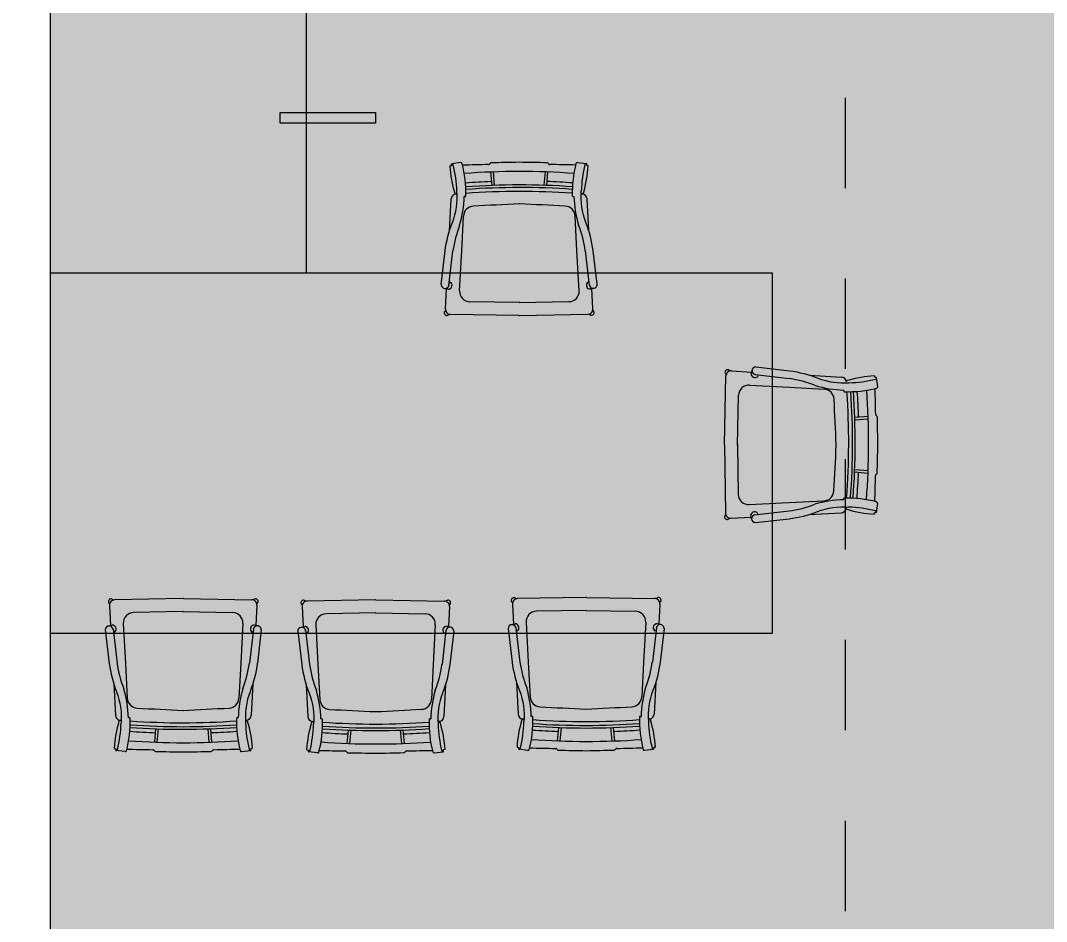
# Model space of a CAD drawing. Header units: millimetres. Extents: x 475206255 to 476720147, y 4620882299 to 4621447368.
# Drawn here: x 475243232 to 475245635, y 4621098949 to 4621101060 of the extents above; entities that cross this region are included whole.
import ezdxf

# ---------------------------------------------------------------- set-up
doc = ezdxf.new("R2010")
doc.units = ezdxf.units.MM
doc.header["$MEASUREMENT"] = 0
doc.linetypes.add('Dashed', pattern=[423.333333, 211.666667, -211.666667])
for name, color, linetype, lineweight in [('G-Anno-Nplt_Pen_No__151', 151, 'Continuous', 0), ('G-Anno-Nplt_Pen_No__4', 7, 'Continuous', 0), ('New_0_Pen_No__7', 7, 'Continuous', 0), ('New_shenobebi_Pen_No__1', 1, 'Continuous', 0), ('zoma_Pen_No__142', 142, 'Continuous', 0)]:
    doc.layers.add(name, color=color, linetype=linetype, lineweight=lineweight)
doc.layers.add('zoma', color=7, linetype='Continuous')
doc.styles.add('GENERATED_STYLE_2', font='arial.ttf')
doc.dimstyles.new('GENERATED_STYLE__3', dxfattribs={"dimtxt": 200, "dimasz": 64.421331, "dimexe": 0.18, "dimexo": 3, "dimgap": 0, "dimtad": 1, "dimtih": 1, "dimtoh": 1, "dimlfac": 0.001, "dimzin": 0, "dimdsep": 46, "dimtxsty": 'GENERATED_STYLE_2', "dimblk": 'ARROWHEAD_2', "dimblk1": 'ARROWHEAD_2', "dimblk2": 'ARROWHEAD_2', "dimcen": 0.09, "dimclrd": 142, "dimclre": 142, "dimclrt": 142, "dimadec": 0, "dimazin": 0, "dimtfac": 1, "dimtdec": 4, "dimtmove": 0, "dimatfit": 3, "dimfxl": 1, "dimtolj": 1, "dimtzin": 0, "dimarcsym": 0})
doc.dimstyles.new('GENERATED_STYLE__9', dxfattribs={"dimtxt": 200, "dimasz": 64.421331, "dimexe": 0.18, "dimexo": 3, "dimgap": 0, "dimtad": 1, "dimlfac": 0.001, "dimzin": 0, "dimdsep": 46, "dimtxsty": 'GENERATED_STYLE_2', "dimblk": 'ARROWHEAD_2', "dimblk1": 'ARROWHEAD_2', "dimblk2": 'ARROWHEAD_2', "dimcen": 0.09, "dimclrd": 142, "dimclre": 142, "dimclrt": 142, "dimadec": 0, "dimazin": 0, "dimtfac": 1, "dimtdec": 4, "dimtmove": 0, "dimatfit": 3, "dimfxl": 1, "dimtolj": 1, "dimtzin": 0, "dimarcsym": 0})

# ---------------------------------------------------------------- blocks, each defined once
blk = doc.blocks.new('*D203', base_point=(475826095.8, 4621095193.2))
at = {"layer": 'zoma_Pen_No__142', "color": 142, "linetype": 'Continuous', "lineweight": 0, "transparency": 16777216}
for p, q in [((475299428.3, 4621110216.4), (475299428.3, 4621110257.9)), ((475299470.7, 4621110192), (475299386, 4621110240.9)), ((475299491.9, 4621110216.4), (475299364.8, 4621110216.4)), ((475299428.3, 4621095016.4), (475299428.3, 4621110216.4)), ((475299386, 4621095040.9), (475299470.7, 4621094992)), ((475299491.9, 4621095016.4), (475299364.8, 4621095016.4)), ((475299428.3, 4621094975), (475299428.3, 4621095016.4))]:
    blk.add_line(p, q, dxfattribs=at)
at = {"layer": 'zoma_Pen_No__142', "color": 142, "lineweight": 0, "transparency": 16777216, "insert": (475299388.3, 4621102273.2), "char_height": 200, "attachment_point": 7, "rotation": 90, "style": 'GENERATED_STYLE_2'}
blk.add_mtext('\\A1;{\\pql;\\fArial|b0|i0|c204|p0;\\W1.000000;15.20}', dxfattribs=at)
blk = doc.blocks.new('ARROWHEAD_2')
at = {"color": 0, "linetype": 'Continuous', "lineweight": 0}
for p, q in [((-0.378, -0.655), (0.378, 0.655)), ((0, 0), (-1, 0))]:
    blk.add_line(p, q, dxfattribs=at)
blk = doc.blocks.new('*D206', base_point=(475826095.8, 4621095193.2))
at = {"layer": 'zoma_Pen_No__142', "color": 142, "linetype": 'Continuous', "lineweight": 0, "transparency": 16777216}
for p, q in [((475298596.8, 4621099840.9), (475298681.6, 4621099792)), ((475298702.8, 4621099816.4), (475298575.6, 4621099816.4)), ((475298639.2, 4621098916.4), (475298639.2, 4621099816.4)), ((475298596.8, 4621098940.9), (475298681.6, 4621098892)), ((475298702.8, 4621098916.4), (475298575.6, 4621098916.4))]:
    blk.add_line(p, q, dxfattribs=at)
at = {"layer": 'zoma_Pen_No__142', "color": 142, "lineweight": 0, "transparency": 16777216, "insert": (475298599.2, 4621099099.5), "char_height": 200, "attachment_point": 7, "rotation": 90, "style": 'GENERATED_STYLE_2'}
blk.add_mtext('\\A1;{\\pql;\\fArial|b0|i0|c204|p0;\\W1.000000;0.90}', dxfattribs=at)
blk = doc.blocks.new('*D207', base_point=(475826095.8, 4621095193.2))
at = {"layer": 'zoma_Pen_No__142', "color": 142, "linetype": 'Continuous', "lineweight": 0, "transparency": 16777216}
for p, q in [((475298596.8, 4621102440.9), (475298681.6, 4621102392)), ((475298702.8, 4621102416.4), (475298575.6, 4621102416.4)), ((475298639.2, 4621099816.4), (475298639.2, 4621102416.4)), ((475298596.8, 4621099840.9), (475298681.6, 4621099792)), ((475298702.8, 4621099816.4), (475298575.6, 4621099816.4))]:
    blk.add_line(p, q, dxfattribs=at)
at = {"layer": 'zoma_Pen_No__142', "color": 142, "lineweight": 0, "transparency": 16777216, "char_height": 200, "attachment_point": 7, "rotation": 90, "style": 'GENERATED_STYLE_2'}
for s, insert in [('\\A1;{\\pql;\\fArial|b0|i0|c204|p0;\\W1.000000;0.40}', (475298599.2, 4621101858.1)), ('\\A1;{\\pql;\\fArial|b0|i0|c204|p0;\\W1.000000;2.60}', (475298599.2, 4621100849.5))]:
    blk.add_mtext(s, dxfattribs=dict(at, insert=insert))
blk = doc.blocks.new('*D1276', base_point=(475826095.8, 4621095193.2))
at = {"layer": 'zoma_Pen_No__142', "color": 142, "linetype": 'Continuous', "lineweight": 0, "transparency": 16777216}
for p, q in [((475240543.8, 4621111275), (475240494.9, 4621111190.3)), ((475240519.4, 4621111169.1), (475240519.4, 4621111296.2)), ((475247043.8, 4621111275), (475246994.9, 4621111190.3)), ((475247019.4, 4621111169.1), (475247019.4, 4621111296.2)), ((475240519.4, 4621111232.6), (475247019.4, 4621111232.6))]:
    blk.add_line(p, q, dxfattribs=at)
at = {"layer": 'zoma_Pen_No__142', "color": 142, "lineweight": 0, "transparency": 16777216, "char_height": 200, "attachment_point": 7, "style": 'GENERATED_STYLE_2'}
for s, insert in [('\\A1;{\\pql;\\fArial|b0|i0|c204|p0;\\W1.000000;6.50}', (475243502.4, 4621111272.6)), ('\\A1;{\\pql;\\fArial|b0|i0|c204|p0;\\W1.000000;0.40}', (475246461, 4621111272.6))]:
    blk.add_mtext(s, dxfattribs=dict(at, insert=insert))
blk = doc.blocks.new('*D1334', base_point=(475826095.8, 4621095193.2))
at = {"layer": 'zoma_Pen_No__142', "color": 142, "linetype": 'Continuous', "lineweight": 0, "transparency": 16777216}
for p, q in [((475240543.8, 4621160464.8), (475240494.9, 4621160380)), ((475240519.4, 4621160358.8), (475240519.4, 4621160486)), ((475247043.8, 4621160464.8), (475246994.9, 4621160380)), ((475247019.4, 4621160358.8), (475247019.4, 4621160486)), ((475240519.4, 4621160422.4), (475247019.4, 4621160422.4))]:
    blk.add_line(p, q, dxfattribs=at)
at = {"layer": 'zoma_Pen_No__142', "color": 142, "lineweight": 0, "transparency": 16777216, "char_height": 200, "attachment_point": 7, "style": 'GENERATED_STYLE_2'}
for s, insert in [('\\A1;{\\pql;\\fArial|b0|i0|c204|p0;\\W1.000000;6.50}', (475243502.4, 4621160462.4)), ('\\A1;{\\pql;\\fArial|b0|i0|c204|p0;\\W1.000000;0.40}', (475246461, 4621160462.4))]:
    blk.add_mtext(s, dxfattribs=dict(at, insert=insert))
blk = doc.blocks.new('*D1358', base_point=(475826095.8, 4621095193.2))
at = {"layer": 'zoma_Pen_No__142', "color": 142, "linetype": 'Continuous', "lineweight": 0, "transparency": 16777216}
for p, q in [((475240519.4, 4621141813.9), (475240519.4, 4621141941)), ((475247019.4, 4621141813.9), (475247019.4, 4621141941)), ((475240543.8, 4621141919.8), (475240494.9, 4621141835.1)), ((475247043.8, 4621141919.8), (475246994.9, 4621141835.1)), ((475240519.4, 4621141877.4), (475247019.4, 4621141877.4))]:
    blk.add_line(p, q, dxfattribs=at)
at = {"layer": 'zoma_Pen_No__142', "color": 142, "lineweight": 0, "transparency": 16777216, "char_height": 200, "attachment_point": 7, "style": 'GENERATED_STYLE_2'}
for s, insert in [('\\A1;{\\pql;\\fArial|b0|i0|c204|p0;\\W1.000000;6.50}', (475243502.4, 4621141917.4)), ('\\A1;{\\pql;\\fArial|b0|i0|c204|p0;\\W1.000000;0.40}', (475246461, 4621141917.4))]:
    blk.add_mtext(s, dxfattribs=dict(at, insert=insert))
blk = doc.blocks.new('*D1393', base_point=(475826095.8, 4621095193.2))
at = {"layer": 'zoma_Pen_No__142', "color": 142, "linetype": 'Continuous', "lineweight": 0, "transparency": 16777216}
for p, q in [((475240519.4, 4621209735.5), (475240519.4, 4621209862.6)), ((475247019.4, 4621209735.5), (475247019.4, 4621209862.6)), ((475240543.8, 4621209841.4), (475240494.9, 4621209756.6)), ((475247043.8, 4621209841.4), (475246994.9, 4621209756.6)), ((475240519.4, 4621209799), (475247019.4, 4621209799))]:
    blk.add_line(p, q, dxfattribs=at)
at = {"layer": 'zoma_Pen_No__142', "color": 142, "lineweight": 0, "transparency": 16777216, "char_height": 200, "attachment_point": 7, "style": 'GENERATED_STYLE_2'}
for s, insert in [('\\A1;{\\pql;\\fArial|b0|i0|c204|p0;\\W1.000000;6.50}', (475243502.4, 4621209839)), ('\\A1;{\\pql;\\fArial|b0|i0|c204|p0;\\W1.000000;0.40}', (475246461, 4621209839))]:
    blk.add_mtext(s, dxfattribs=dict(at, insert=insert))
blk = doc.blocks.new('*D1417', base_point=(475826095.8, 4621095193.2))
at = {"layer": 'zoma_Pen_No__142', "color": 142, "linetype": 'Continuous', "lineweight": 0, "transparency": 16777216}
for p, q in [((475240519.4, 4621191190.5), (475240519.4, 4621191317.7)), ((475247019.4, 4621191190.5), (475247019.4, 4621191317.7)), ((475240543.8, 4621191296.5), (475240494.9, 4621191211.7)), ((475247043.8, 4621191296.5), (475246994.9, 4621191211.7)), ((475240519.4, 4621191254.1), (475247019.4, 4621191254.1))]:
    blk.add_line(p, q, dxfattribs=at)
at = {"layer": 'zoma_Pen_No__142', "color": 142, "lineweight": 0, "transparency": 16777216, "char_height": 200, "attachment_point": 7, "style": 'GENERATED_STYLE_2'}
for s, insert in [('\\A1;{\\pql;\\fArial|b0|i0|c204|p0;\\W1.000000;6.50}', (475243502.4, 4621191294.1)), ('\\A1;{\\pql;\\fArial|b0|i0|c204|p0;\\W1.000000;0.40}', (475246461, 4621191294.1))]:
    blk.add_mtext(s, dxfattribs=dict(at, insert=insert))
blk = doc.blocks.new('*D1451', base_point=(475826095.8, 4621095193.2))
at = {"layer": 'zoma_Pen_No__142', "color": 142, "linetype": 'Continuous', "lineweight": 0, "transparency": 16777216}
for p, q in [((475240543.8, 4621259031.2), (475240494.9, 4621258946.4)), ((475240519.4, 4621258925.2), (475240519.4, 4621259052.4)), ((475247043.8, 4621259031.2), (475246994.9, 4621258946.4)), ((475247019.4, 4621258925.2), (475247019.4, 4621259052.4)), ((475240519.4, 4621258988.8), (475247019.4, 4621258988.8))]:
    blk.add_line(p, q, dxfattribs=at)
at = {"layer": 'zoma_Pen_No__142', "color": 142, "lineweight": 0, "transparency": 16777216, "char_height": 200, "attachment_point": 7, "style": 'GENERATED_STYLE_2'}
for s, insert in [('\\A1;{\\pql;\\fArial|b0|i0|c204|p0;\\W1.000000;6.50}', (475243502.4, 4621259028.8)), ('\\A1;{\\pql;\\fArial|b0|i0|c204|p0;\\W1.000000;0.40}', (475246461, 4621259028.8))]:
    blk.add_mtext(s, dxfattribs=dict(at, insert=insert))
blk = doc.blocks.new('*D1475', base_point=(475826095.8, 4621095193.2))
at = {"layer": 'zoma_Pen_No__142', "color": 142, "linetype": 'Continuous', "lineweight": 0, "transparency": 16777216}
for p, q in [((475240519.4, 4621240380.3), (475240519.4, 4621240507.4)), ((475247019.4, 4621240380.3), (475247019.4, 4621240507.4)), ((475240543.8, 4621240486.2), (475240494.9, 4621240401.5)), ((475247043.8, 4621240486.2), (475246994.9, 4621240401.5)), ((475240519.4, 4621240443.8), (475247019.4, 4621240443.8))]:
    blk.add_line(p, q, dxfattribs=at)
at = {"layer": 'zoma_Pen_No__142', "color": 142, "lineweight": 0, "transparency": 16777216, "char_height": 200, "attachment_point": 7, "style": 'GENERATED_STYLE_2'}
for s, insert in [('\\A1;{\\pql;\\fArial|b0|i0|c204|p0;\\W1.000000;6.50}', (475243502.4, 4621240483.8)), ('\\A1;{\\pql;\\fArial|b0|i0|c204|p0;\\W1.000000;0.40}', (475246461, 4621240483.8))]:
    blk.add_mtext(s, dxfattribs=dict(at, insert=insert))

msp = doc.modelspace()

# ---------------------------------------------------------------- hatches: boundary and pattern name
at = {"layer": 'G-Anno-Nplt_Pen_No__151', "linetype": 'Continuous', "lineweight": 0, "true_color": 0x1f2f3f}
msp.add_hatch(color=169, dxfattribs=at).paths.add_polyline_path([(475243700, 4621102316.168), (475243700, 4621102906.356), (475246961.911, 4621102906.356), (475246961.911, 4621102221.431), (475247882.059, 4621102221.431), (475247882.059, 4621102291.431), (475248941.723, 4621102291.431), (475248941.723, 4621101891.431), (475249531.911, 4621101891.431), (475249531.911, 4621099839.517), (475249461.911, 4621099839.517), (475249461.911, 4621095286.438), (475247501.911, 4621095286.438), (475247501.911, 4621095486.431), (475246961.911, 4621095486.431), (475246961.911, 4621095286.438), (475243301.911, 4621095286.438), (475243301.911, 4621102316.168)])

# ---------------------------------------------------------------- linework, layer by layer
at = {"layer": 'G-Anno-Nplt_Pen_No__4', "color": 7, "linetype": 'Continuous', "lineweight": 0, "flags": 128}
msp.add_lwpolyline([(475243700, 4621102316.168), (475243700, 4621102906.356), (475246961.911, 4621102906.356), (475246961.911, 4621102221.431), (475247882.059, 4621102221.431), (475247882.059, 4621102291.431), (475248941.723, 4621102291.431), (475248941.723, 4621101891.431), (475249531.911, 4621101891.431), (475249531.911, 4621099839.517), (475249461.911, 4621099839.517), (475249461.911, 4621095286.438), (475247501.911, 4621095286.438), (475247501.911, 4621095486.431), (475246961.911, 4621095486.431), (475246961.911, 4621095286.438), (475243301.911, 4621095286.438), (475243301.911, 4621102316.168)], close=True, dxfattribs=at)
at = {"layer": 'New_0_Pen_No__7', "color": 7, "linetype": 'Continuous', "lineweight": 0}
for p, q in [((475244262.936, 4621100726.841), (475244241.779, 4621100724.318)), ((475244536.091, 4621100727.142), (475244557.253, 4621100724.666)), ((475244237.506, 4621100719.137), (475244241.181, 4621100720.075)), ((475244241.107, 4621100720.366), (475244241.181, 4621100720.075)), ((475244331.667, 4621100725.213), (475244330.405, 4621100723.586)), ((475244332.58, 4621100704.68), (475244335.468, 4621100673.395)), ((475244338.664, 4621100704.99), (475244341.561, 4621100673.614)), ((475244460.411, 4621100705.124), (475244457.584, 4621100673.742)), ((475244466.496, 4621100704.827), (475244463.677, 4621100673.536)), ((475244467.363, 4621100725.362), (475244468.63, 4621100723.739)), ((475244557.934, 4621100720.715), (475244557.86, 4621100720.424)), ((475244561.538, 4621100719.495), (475244557.86, 4621100720.424)), ((475244236.676, 4621100567.335), (475244240.517, 4621100641.878)), ((475244273.147, 4621100647.272), (475244271.114, 4621100647.257)), ((475244526.055, 4621100647.551), (475244528.089, 4621100647.54)), ((475244562.703, 4621100567.694), (475244558.698, 4621100642.229)), ((475244265.141, 4621100520.031), (475244269.354, 4621100601.791)), ((475244535.197, 4621100520.329), (475244530.803, 4621100602.079)), ((475244235.357, 4621100439.36), (475244244.627, 4621100520.008)), ((475244260.325, 4621100426.557), (475244265.141, 4621100520.031)), ((475244540.219, 4621100426.866), (475244535.197, 4621100520.329)), ((475244564.304, 4621100439.722), (475244554.856, 4621100520.35)), ((475244240.593, 4621100445.161), (475244239.491, 4621100446.078)), ((475244559.055, 4621100445.512), (475244560.154, 4621100446.432)), ((475244227.231, 4621100384.045), (475244229.685, 4621100431.664)), ((475244572.551, 4621100384.426), (475244569.992, 4621100432.039)), ((475244400.837, 4621100399.04), (475244284.241, 4621100400.959)), ((475244399.768, 4621100399.039), (475244516.36, 4621100401.215)), ((475244399.374, 4621100368.61), (475244239.189, 4621100371.246)), ((475244400.443, 4621100368.611), (475244560.622, 4621100371.6)), ((475244880.758, 4621100066.916), (475244884.044, 4621100227.089)), ((475244896.891, 4621100238.995), (475244944.5, 4621100236.349)), ((475244952.172, 4621100230.646), (475245032.783, 4621100221.049)), ((475244957.953, 4621100225.386), (475244958.874, 4621100226.484)), ((475245080.141, 4621100228.808), (475245154.668, 4621100224.665)), ((475245231.939, 4621100227.363), (475245232.861, 4621100223.684)), ((475245233.153, 4621100223.757), (475245232.861, 4621100223.684)), ((475245239.539, 4621100201.902), (475245237.102, 4621100223.069)), ((475244939.269, 4621100205.73), (475245032.722, 4621100200.535)), ((475245032.722, 4621100200.535), (475245114.465, 4621100195.991)), ((475244911.183, 4621100065.33), (475244913.574, 4621100181.918)), ((475245159.93, 4621100192.013), (475245159.923, 4621100194.047)), ((475245217.096, 4621100132.349), (475245185.8, 4621100129.587)), ((475245217.382, 4621100126.263), (475245185.994, 4621100123.493)), ((475245237.633, 4621100133.178), (475245236.012, 4621100134.447)), ((475244880.755, 4621100065.848), (475244883.096, 4621099905.658)), ((475244911.186, 4621100066.399), (475244912.889, 4621099949.8)), ((475245217.023, 4621100004.516), (475245185.652, 4621100007.471)), ((475245216.701, 4621099998.433), (475245185.422, 4621100001.379)), ((475245237.232, 4621099997.482), (475245235.604, 4621099996.223)), ((475245031.926, 4621099930.48), (475245113.694, 4621099934.542)), ((475245159.184, 4621099939.106), (475245159.165, 4621099937.073)), ((475244938.443, 4621099925.837), (475245031.926, 4621099930.48)), ((475244951.202, 4621099901.7), (475245031.868, 4621099910.821)), ((475245238.734, 4621099928.748), (475245236.172, 4621099907.596)), ((475244895.872, 4621099893.677), (475244943.496, 4621099896.043)), ((475244957.013, 4621099906.926), (475244957.928, 4621099905.822)), ((475245079.179, 4621099902.782), (475245153.73, 4621099906.486)), ((475245230.983, 4621099903.332), (475245231.927, 4621099907.006)), ((475245232.218, 4621099906.931), (475245231.927, 4621099907.006)), ((475243612.49, 4621099705.463), (475243452.31, 4621099702.561)), ((475243613.559, 4621099705.464), (475243773.742, 4621099702.741)), ((475244063.368, 4621099702.479), (475243903.187, 4621099699.577)), ((475244064.436, 4621099702.48), (475244224.62, 4621099699.757)), ((475244556.048, 4621099708.448), (475244395.868, 4621099705.545)), ((475244557.117, 4621099708.448), (475244717.3, 4621099705.725)), ((475244729.251, 4621099692.92), (475244726.771, 4621099645.302)), ((475243440.373, 4621099689.742), (475243442.906, 4621099642.127)), ((475243613.148, 4621099675.035), (475243496.556, 4621099672.922)), ((475243612.08, 4621099675.034), (475243728.675, 4621099673.052)), ((475243785.693, 4621099689.935), (475243783.214, 4621099642.318)), ((475243891.251, 4621099686.758), (475243893.784, 4621099639.143)), ((475244064.026, 4621099672.05), (475243947.433, 4621099669.938)), ((475244062.957, 4621099672.05), (475244179.552, 4621099670.068)), ((475244236.571, 4621099686.951), (475244234.091, 4621099639.334)), ((475244383.931, 4621099692.726), (475244386.464, 4621099645.112)), ((475244556.706, 4621099678.019), (475244440.113, 4621099675.906)), ((475244555.637, 4621099678.018), (475244672.233, 4621099676.036)), ((475243472.683, 4621099647.284), (475243477.654, 4621099553.819)), ((475243752.577, 4621099647.441), (475243747.71, 4621099553.97)), ((475244416.24, 4621099650.269), (475244421.212, 4621099556.803)), ((475244696.134, 4621099650.425), (475244691.267, 4621099556.954)), ((475243448.59, 4621099634.441), (475243457.995, 4621099553.808)), ((475243453.837, 4621099628.648), (475243452.736, 4621099627.729)), ((475243777.538, 4621099634.625), (475243768.224, 4621099553.981)), ((475243772.298, 4621099628.826), (475243773.4, 4621099627.909)), ((475243899.468, 4621099631.457), (475243908.872, 4621099550.823)), ((475243904.714, 4621099625.664), (475243903.614, 4621099624.745)), ((475243923.56, 4621099644.3), (475243928.532, 4621099550.834)), ((475244203.454, 4621099644.457), (475244198.587, 4621099550.986)), ((475244228.415, 4621099631.641), (475244219.101, 4621099550.997)), ((475244223.176, 4621099625.842), (475244224.277, 4621099624.925)), ((475244392.148, 4621099637.425), (475244401.553, 4621099556.792)), ((475244397.395, 4621099631.632), (475244396.294, 4621099630.714)), ((475244721.096, 4621099637.61), (475244711.781, 4621099556.966)), ((475244715.856, 4621099631.811), (475244716.957, 4621099630.893)), ((475243477.654, 4621099553.819), (475243482.003, 4621099472.066)), ((475243747.71, 4621099553.97), (475243743.452, 4621099472.212)), ((475243928.532, 4621099550.834), (475243932.88, 4621099469.081)), ((475244198.587, 4621099550.986), (475244194.33, 4621099469.228)), ((475244421.212, 4621099556.803), (475244425.561, 4621099475.05)), ((475244691.267, 4621099556.954), (475244687.01, 4621099475.196)), ((475243450.122, 4621099506.468), (475243454.087, 4621099431.931)), ((475243776.15, 4621099506.651), (475243772.268, 4621099432.11)), ((475243901, 4621099503.484), (475243904.965, 4621099428.947)), ((475244227.027, 4621099503.666), (475244223.146, 4621099429.125)), ((475244393.68, 4621099509.452), (475244397.645, 4621099434.916)), ((475244719.707, 4621099509.635), (475244715.826, 4621099435.094)), ((475244430.284, 4621099429.576), (475244428.251, 4621099429.588)), ((475244683.193, 4621099429.718), (475244685.226, 4621099429.732)), ((475243486.727, 4621099426.592), (475243484.693, 4621099426.604)), ((475243739.635, 4621099426.733), (475243741.668, 4621099426.748)), ((475243937.604, 4621099423.607), (475243935.571, 4621099423.619)), ((475244190.512, 4621099423.749), (475244192.546, 4621099423.763)), ((475243546.255, 4621099369.283), (475243549.091, 4621099400.572)), ((475243552.339, 4621099368.982), (475243555.184, 4621099400.364)), ((475243674.087, 4621099369.051), (475243671.207, 4621099400.429)), ((475243680.171, 4621099369.358), (475243677.3, 4621099400.644)), ((475243997.132, 4621099366.299), (475243999.968, 4621099397.588)), ((475244003.217, 4621099365.998), (475244006.061, 4621099397.379)), ((475244124.964, 4621099366.066), (475244122.084, 4621099397.444)), ((475244131.048, 4621099366.374), (475244128.177, 4621099397.66)), ((475244489.812, 4621099372.267), (475244492.648, 4621099403.557)), ((475244495.897, 4621099371.967), (475244498.742, 4621099403.348)), ((475244617.644, 4621099372.035), (475244614.765, 4621099403.413)), ((475244623.729, 4621099372.342), (475244620.857, 4621099403.628)), ((475244394.762, 4621099357.651), (475244398.44, 4621099356.72)), ((475244398.366, 4621099356.429), (475244398.44, 4621099356.72)), ((475244718.795, 4621099357.833), (475244715.119, 4621099356.898)), ((475244715.193, 4621099356.607), (475244715.119, 4621099356.898)), ((475243451.204, 4621099354.667), (475243454.882, 4621099353.736)), ((475243454.808, 4621099353.445), (475243454.882, 4621099353.736)), ((475243476.647, 4621099347.006), (475243455.487, 4621099349.494)), ((475243545.376, 4621099348.748), (475243544.111, 4621099350.372)), ((475243681.072, 4621099348.824), (475243682.336, 4621099350.45)), ((475243749.803, 4621099347.159), (475243770.961, 4621099349.67)), ((475243775.238, 4621099354.849), (475243771.561, 4621099353.913)), ((475243771.635, 4621099353.622), (475243771.561, 4621099353.913)), ((475243902.082, 4621099351.683), (475243905.759, 4621099350.752)), ((475243905.686, 4621099350.461), (475243905.759, 4621099350.752)), ((475243927.525, 4621099344.022), (475243906.364, 4621099346.509)), ((475243996.254, 4621099345.764), (475243994.988, 4621099347.388)), ((475244131.95, 4621099345.84), (475244133.213, 4621099347.466)), ((475244200.68, 4621099344.175), (475244221.839, 4621099346.686)), ((475244226.115, 4621099351.864), (475244222.438, 4621099350.929)), ((475244222.513, 4621099350.638), (475244222.438, 4621099350.929)), ((475244420.205, 4621099349.99), (475244399.044, 4621099352.478)), ((475244488.934, 4621099351.733), (475244487.669, 4621099353.357)), ((475244624.63, 4621099351.809), (475244625.894, 4621099353.434)), ((475244693.361, 4621099350.143), (475244714.519, 4621099352.655))]:
    msp.add_line(p, q, dxfattribs=at)
for points in [[(475243901.911, 4621100468.983), (475243901.911, 4621101106.356), (475243237.744, 4621101106.356)], [(475244217.215, 4621100441.445), (475244226.243, 4621100519.988)], [(475244582.441, 4621100441.847), (475244573.24, 4621100520.371)], [(475244954.331, 4621100248.779), (475245032.837, 4621100239.433)], [(475244953.254, 4621099883.554), (475245031.814, 4621099892.437)], [(475243430.452, 4621099632.325), (475243439.611, 4621099553.797)], [(475243795.679, 4621099632.53), (475243786.608, 4621099553.992)], [(475243881.329, 4621099629.341), (475243890.489, 4621099550.813)], [(475244246.556, 4621099629.546), (475244237.485, 4621099551.007)], [(475244374.01, 4621099635.31), (475244383.169, 4621099556.782)], [(475244739.237, 4621099635.514), (475244730.165, 4621099556.976)]]:
    msp.add_lwpolyline(points, dxfattribs=at)
for points in [[(475243839.898, 4621100844.482), (475244063.394, 4621100844.482), (475244063.394, 4621100819.666), (475243839.898, 4621100819.666)], [(475243301.911, 4621100468.983), (475244992.149, 4621100468.983), (475244992.149, 4621099623.523), (475243301.911, 4621099623.523)]]:
    msp.add_lwpolyline(points, close=True, dxfattribs=at)
for points in [[(475244226.299, 4621100519.988, -0.05838097), (475244243.359, 4621100586.697, 0.11288216), (475244253.783, 4621100659.504)], [(475244573.184, 4621100520.37, 0.05838097), (475244555.976, 4621100587.041, -0.11288216), (475244545.393, 4621100659.825)], [(475244225.832, 4621100432.281), (475244228.154, 4621100431.952, -0.08130171), (475244233.499, 4621100430.28)], [(475244573.844, 4621100432.665), (475244571.523, 4621100432.33, 0.08130171), (475244566.182, 4621100430.647)], [(475244945.132, 4621100240.199), (475244944.794, 4621100237.878, -0.08130171), (475244943.1, 4621100232.541)], [(475245032.837, 4621100239.377, -0.05838097), (475245099.476, 4621100222.046, 0.11288216), (475245172.24, 4621100211.328)], [(475245031.814, 4621099892.493, 0.05838097), (475245098.554, 4621099909.43, -0.11288216), (475245171.38, 4621099919.719)], [(475244944.106, 4621099892.188), (475244943.781, 4621099894.511, 0.08130171), (475244942.119, 4621099899.859)], [(475244382.612, 4621099644.488), (475244384.933, 4621099644.821, 0.08130171), (475244390.275, 4621099646.502)], [(475244730.624, 4621099644.683), (475244728.302, 4621099645.013, -0.08130171), (475244722.959, 4621099646.688)], [(475243439.054, 4621099641.504), (475243441.376, 4621099641.837, 0.08130171), (475243446.717, 4621099643.517)], [(475243787.067, 4621099641.699), (475243784.745, 4621099642.029, -0.08130171), (475243779.401, 4621099643.704)], [(475243889.931, 4621099638.519), (475243892.253, 4621099638.853, 0.08130171), (475243897.595, 4621099640.533)], [(475244237.944, 4621099638.714), (475244235.622, 4621099639.045, -0.08130171), (475244230.278, 4621099640.719)], [(475243439.667, 4621099553.797, 0.05838097), (475243456.838, 4621099487.117, -0.11288216), (475243467.383, 4621099414.328)], [(475243786.552, 4621099553.992, -0.05838097), (475243769.455, 4621099487.292, 0.11288216), (475243758.992, 4621099414.491)], [(475243890.544, 4621099550.813, 0.05838097), (475243907.716, 4621099484.133, -0.11288216), (475243918.26, 4621099411.344)], [(475244237.43, 4621099551.007, -0.05838097), (475244220.333, 4621099484.308, 0.11288216), (475244209.87, 4621099411.507)], [(475244383.224, 4621099556.782, 0.05838097), (475244400.396, 4621099490.102, -0.11288216), (475244410.94, 4621099417.312)], [(475244730.11, 4621099556.976, -0.05838097), (475244713.013, 4621099490.277, 0.11288216), (475244702.55, 4621099417.476)]]:
    msp.add_lwpolyline(points, format="xyb", dxfattribs=at)
for centre, radius, start, end in [((475244263.296, 4621100723.819), 3.044, 14.411451, 96.800225), ((475244334.071, 4621100723.346), 3.044, 91.2629, 142.168644), ((475244845.786, 4621077511.514), 23220.515, 91.101231, 91.2629052), ((475244004.413, 4621077510.587), 23220.515, 88.8633845, 89.0250587), ((475244464.964, 4621100723.49), 3.044, 37.957628, 88.863387), ((475244535.738, 4621100724.119), 3.044, 83.326049, 165.714842), ((475244514.845, 4621100735.851), 277.843, 183.448597, 196.847169), ((475244243.701, 4621100721.958), 3.044, 129.159043, 211.547831), ((475244242.139, 4621100721.296), 3.044, 14.411447, 96.800229), ((475243974.808, 4621100652.6), 279.06, 1.41759, 14.411445), ((475243995.965, 4621100655.123), 279.06, 358.754779, 14.411445), ((475244851.671, 4621077507.799), 23220.515, 91.292078, 91.4424412), ((475244399.812, 4621098951.091), 1755.051, 85.815151, 94.203832), ((475244328.001, 4621100725.453), 3.044, 271.292069, 322.168652), ((475244471.029, 4621100725.611), 3.044, 217.957615, 268.834211), ((475243998.536, 4621077506.859), 23220.515, 88.6838475, 88.8342108), ((475244803.22, 4621100656.012), 279.06, 165.714845, 181.371511), ((475244824.382, 4621100653.536), 279.06, 165.714845, 178.7087), ((475244284.163, 4621100735.596), 277.843, 343.279121, 356.677692), ((475244556.9, 4621100721.643), 3.044, 83.326055, 165.714857), ((475244555.337, 4621100722.301), 3.044, 328.578458, 50.967248), ((475244401.505, 4621098919.587), 1764.182, 92.172535, 94.145759), ((475244401.505, 4621098919.587), 1764.182, 85.980531, 87.953755), ((475244251.84, 4621100656.208), 3.044, 196.847175, 273.135668), ((475244401.505, 4621098919.587), 1755.051, 85.980531, 94.145759), ((475244401.505, 4621098919.587), 1748.964, 85.974593, 94.151696), ((475244401.505, 4621098919.587), 1739.833, 85.957384, 94.168906), ((475244547.343, 4621100656.534), 3.044, 266.990623, 343.279126), ((475244252.675, 4621100641.252), 12.174, 98.199917, 177.050359), ((475245519.594, 4621077514.524), 23173.34, 93.1302774, 93.1356583), ((475244007.202, 4621100654.959), 264.024, 343.539, 358.328347), ((475244273.133, 4621100649.098), 1.826, 270.430594, 358.754778), ((475245520.026, 4621077514.532), 23142.905, 92.7745716, 93.0407614), ((475243331.023, 4621077512.12), 23142.905, 87.0855282, 87.3517179), ((475244526.065, 4621100649.377), 1.826, 181.371515, 269.695689), ((475244791.983, 4621100655.824), 264.024, 181.797943, 196.58729), ((475243330.596, 4621077512.112), 23173.34, 86.9906224, 86.9960034), ((475244546.541, 4621100641.575), 12.174, 3.075932, 81.926371), ((475244293.67, 4621100600.538), 24.348, 93.040761, 177.050359), ((475244506.49, 4621100600.773), 24.348, 3.075932, 87.085528), ((475244519.516, 4621100480.534), 277.599, 158.971742, 171.824801), ((475244280.054, 4621100480.27), 277.599, 8.301488, 21.154548), ((475244226.407, 4621100441.455), 9.192, 180.063148, 0.063143), ((475244233.374, 4621100439.471), 9.192, 270.774773, 38.246102), ((475244237.278, 4621100447.57), 1.085, 199.923352, 284.262495), ((475244238.087, 4621100444.39), 2.196, 50.238305, 104.262529), ((475244566.286, 4621100439.838), 9.192, 141.880188, 269.351518), ((475244561.563, 4621100444.746), 2.196, 75.863781, 129.887992), ((475244562.364, 4621100447.928), 1.085, 255.863755, 340.202947), ((475244573.249, 4621100441.837), 9.192, 180.063143, 0.063148), ((475244284.641, 4621100425.304), 24.348, 177.050357, 269.05713), ((475244515.906, 4621100425.559), 24.348, 271.069159, 3.075932), ((475244230.494, 4621100375.107), 6.087, 118.576228, 327.531254), ((475244239.39, 4621100383.419), 12.174, 177.050357, 269.05713), ((475244399.875, 4621100399.041), 30.436, 269.057145, 271.069175), ((475244399.902, 4621100374.689), 6.087, 269.057145, 271.069175), ((475244560.394, 4621100383.772), 12.174, 271.069162, 3.075933), ((475244569.309, 4621100375.481), 6.087, 212.595042, 61.550055), ((475244954.304, 4621100239.587), 9.192, 89.830995, 269.830995), ((475244887.94, 4621100235.769), 6.087, 28.344082, 237.299104), ((475244896.215, 4621100226.84), 12.174, 86.818205, 178.824986), ((475244952.292, 4621100232.628), 9.192, 180.542617, 308.013956), ((475244957.191, 4621100227.896), 2.196, 320.006141, 14.030363), ((475244960.375, 4621100228.691), 1.085, 109.691201, 194.030386), ((475245153.992, 4621100212.51), 12.174, 7.967771, 86.818207), ((475245247.528, 4621099949.958), 277.843, 93.216448, 106.615019), ((475245234.735, 4621100221.157), 3.044, 38.926905, 121.315687), ((475245234.079, 4621100222.721), 3.044, 284.179293, 6.568084), ((475244937.917, 4621100181.419), 24.348, 86.818207, 178.82498), ((475244992.195, 4621099946.322), 277.599, 68.739592, 81.592652), ((475245168.694, 4621100457.925), 264.024, 253.30685, 268.096197), ((475245168.904, 4621100469.162), 279.06, 268.522629, 284.179295), ((475245168.952, 4621100213.284), 3.044, 106.615018, 182.90352), ((475222022.322, 4621099039.3), 23173.34, 2.8981409, 2.9035219), ((475245166.466, 4621100490.328), 279.06, 271.18544, 284.179295), ((475222018.303, 4621099707.25), 23220.515, 1.0599285, 1.2102918), ((475245236.516, 4621100201.554), 3.044, 284.17929, 6.568087), ((475245113.113, 4621100171.68), 24.348, 2.808609, 86.818207), ((475245161.756, 4621100192.02), 1.826, 180.198467, 268.522627), ((475243431.739, 4621100070.656), 1739.833, 355.725234, 3.936756), ((475243431.739, 4621100070.656), 1748.964, 355.742443, 3.919546), ((475243431.739, 4621100070.656), 1755.051, 355.748381, 3.913608), ((475243431.739, 4621100070.656), 1764.182, 1.940385, 3.913608), ((475243463.249, 4621100072.222), 1755.051, 355.583001, 3.971682), ((475222022.328, 4621099038.873), 23142.905, 2.5424216, 2.8086114), ((475245237.888, 4621100136.843), 3.044, 181.059936, 231.936511), ((475245235.756, 4621100130.781), 3.044, 1.030746, 51.936503), ((475222022.042, 4621099713.12), 23220.515, 0.8690812, 1.0307554), ((475244886.835, 4621100066.364), 6.087, 178.824978, 180.837003), ((475244911.188, 4621100066.292), 30.436, 178.824982, 180.837012), ((475222028.785, 4621101227.869), 23142.905, 356.8533781, 357.1195678), ((475222024.523, 4621100554.49), 23220.515, 358.6312341, 358.7929083), ((475243431.739, 4621100070.656), 1764.182, 355.748381, 357.721605), ((475222020.82, 4621100560.382), 23220.515, 358.4516977, 358.602061), ((475245237.466, 4621099993.815), 3.044, 127.725483, 178.602055), ((475245235.37, 4621099999.89), 3.044, 307.725483, 358.631237), ((475245112.486, 4621099958.861), 24.348, 272.843782, 356.853378), ((475244937.235, 4621099950.155), 24.348, 180.837009, 272.843783), ((475245166.379, 4621099673.147), 264.024, 91.565793, 106.355139), ((475245161.01, 4621099939.089), 1.826, 91.139361, 179.46353), ((475245166.522, 4621099661.91), 279.06, 75.482695, 91.139361), ((475244992.901, 4621100185.783), 277.599, 278.069338, 290.922398), ((475245153.126, 4621099918.645), 12.174, 272.843784, 351.694222), ((475245168.081, 4621099917.783), 3.044, 176.758476, 253.04697), ((475222028.778, 4621101228.296), 23173.34, 356.7584684, 356.7638493), ((475245248.209, 4621100180.64), 277.843, 253.04697, 266.445542), ((475245163.96, 4621099640.758), 279.06, 75.482695, 88.47655), ((475245233.15, 4621099907.962), 3.044, 353.093898, 75.482695), ((475245235.712, 4621099929.114), 3.044, 353.093898, 75.482695), ((475244886.941, 4621099896.956), 6.087, 122.362886, 331.317906), ((475244895.268, 4621099905.836), 12.174, 180.837009, 272.843783), ((475244951.31, 4621099899.717), 9.192, 51.648032, 179.119374), ((475244953.281, 4621099892.746), 9.192, 89.830995, 269.830994), ((475244956.237, 4621099904.42), 2.196, 345.631618, 39.655851), ((475244959.416, 4621099903.606), 1.085, 165.631623, 249.970791), ((475245233.815, 4621099909.522), 3.044, 238.346305, 320.735092), ((475243443.621, 4621099698.685), 6.087, 32.563994, 241.519007), ((475243452.53, 4621099690.389), 12.174, 91.038113, 183.04489), ((475243613.042, 4621099675.033), 30.436, 89.02609, 91.038119), ((475243613.028, 4621099699.385), 6.087, 89.02594, 91.037969), ((475243773.535, 4621099690.568), 12.174, 357.019314, 89.026083), ((475243782.436, 4621099698.875), 6.087, 298.545192, 147.500203), ((475243894.498, 4621099695.701), 6.087, 32.563985, 241.519016), ((475243903.408, 4621099687.404), 12.174, 91.038116, 183.044887), ((475244063.919, 4621099672.049), 30.436, 89.02609, 91.038119), ((475244063.905, 4621099696.401), 6.087, 89.02594, 91.037969), ((475244224.413, 4621099687.584), 12.174, 357.019307, 89.026086), ((475244233.313, 4621099695.89), 6.087, 298.545183, 147.500212), ((475244387.178, 4621099701.669), 6.087, 32.563993, 241.519008), ((475244396.088, 4621099693.373), 12.174, 91.038115, 183.044884), ((475244556.599, 4621099678.017), 30.436, 89.02609, 91.038119), ((475244556.586, 4621099702.369), 6.087, 89.026189, 91.038219), ((475244717.093, 4621099693.553), 12.174, 357.019314, 89.026083), ((475244725.993, 4621099701.859), 6.087, 298.545183, 147.500212), ((475243496.997, 4621099648.578), 24.348, 91.038114, 183.044889), ((475243728.261, 4621099648.707), 24.348, 357.019312, 89.026085), ((475243947.874, 4621099645.593), 24.348, 91.038114, 183.044886), ((475244179.138, 4621099645.723), 24.348, 357.019311, 89.026083), ((475244440.554, 4621099651.562), 24.348, 91.038113, 183.044887), ((475244671.819, 4621099651.691), 24.348, 357.019312, 89.026085), ((475244390.166, 4621099637.31), 9.192, 321.849142, 89.320471), ((475244723.078, 4621099637.497), 9.192, 90.743727, 218.215056), ((475243439.644, 4621099632.331), 9.192, 0.032097, 180.032096), ((475243446.608, 4621099634.326), 9.192, 321.84914, 89.320473), ((475243450.526, 4621099626.234), 1.085, 75.83273, 160.1719), ((475243451.329, 4621099629.415), 2.196, 255.832722, 309.856944), ((475243779.52, 4621099634.513), 9.192, 90.743726, 218.21506), ((475243774.805, 4621099629.597), 2.196, 230.207237, 284.23146), ((475243775.612, 4621099626.416), 1.085, 19.892345, 104.231476), ((475243786.487, 4621099632.525), 9.192, 0.032097, 180.032103), ((475243890.521, 4621099629.346), 9.192, 0.032097, 180.032103), ((475243897.486, 4621099631.342), 9.192, 321.849144, 89.320472), ((475243901.403, 4621099623.249), 1.085, 75.832726, 160.171907), ((475243902.206, 4621099626.431), 2.196, 255.832743, 309.856975), ((475244230.398, 4621099631.528), 9.192, 90.743726, 218.215058), ((475244225.683, 4621099626.612), 2.196, 230.207226, 284.231472), ((475244226.49, 4621099623.431), 1.085, 19.892292, 104.231463), ((475244237.364, 4621099629.541), 9.192, 0.032103, 180.032097), ((475244383.202, 4621099635.315), 9.192, 0.032103, 180.032097), ((475244394.083, 4621099629.218), 1.085, 75.832754, 160.171877), ((475244394.886, 4621099632.4), 2.196, 255.832723, 309.856943), ((475244718.363, 4621099632.581), 2.196, 230.207258, 284.231491), ((475244719.17, 4621099629.4), 1.085, 19.892263, 104.231493), ((475244730.045, 4621099635.509), 9.192, 0.032103, 180.032097), ((475243732.818, 4621099593.739), 277.599, 188.270443, 201.123502), ((475243493.356, 4621099593.605), 277.599, 338.940697, 351.793756), ((475244183.696, 4621099590.755), 277.599, 188.270443, 201.123502), ((475243944.233, 4621099590.621), 277.599, 338.940697, 351.793756), ((475244676.376, 4621099596.723), 277.599, 188.270443, 201.123502), ((475244436.914, 4621099596.589), 277.599, 338.940697, 351.793756), ((475243220.795, 4621099418.463), 264.024, 1.766898, 16.556244), ((475244005.576, 4621099418.903), 264.024, 163.507955, 178.297301), ((475243671.672, 4621099415.479), 264.024, 1.766897, 16.556244), ((475244456.453, 4621099415.918), 264.024, 163.507955, 178.297301), ((475244164.352, 4621099421.447), 264.024, 1.766898, 16.556244), ((475244949.133, 4621099421.887), 264.024, 163.507955, 178.297301), ((475243506.317, 4621099473.359), 24.348, 183.04489, 267.054482), ((475243719.137, 4621099473.478), 24.348, 273.009717, 357.019311), ((475243957.195, 4621099470.375), 24.348, 183.044886, 267.054483), ((475244170.014, 4621099470.494), 24.348, 273.009715, 357.019312), ((475244449.875, 4621099476.343), 24.348, 183.044886, 267.054483), ((475244662.695, 4621099476.462), 24.348, 273.009716, 357.019314), ((475243466.244, 4621099432.578), 12.174, 183.044887, 261.895327), ((475244694.295, 4621122561.372), 23142.905, 267.0544824, 267.3206721), ((475242505.29, 4621122560.145), 23142.905, 272.7435263, 273.009716), ((475243760.11, 4621099432.743), 12.174, 278.168872, 357.019314), ((475243917.122, 4621099429.594), 12.174, 183.044887, 261.895327), ((475245145.172, 4621122558.388), 23142.905, 267.0544829, 267.3206726), ((475242956.168, 4621122557.161), 23142.905, 272.7435263, 273.009716), ((475244210.988, 4621099429.758), 12.174, 278.168873, 357.019314), ((475244409.802, 4621099435.562), 12.174, 183.044887, 261.895326), ((475244430.274, 4621099427.75), 1.826, 1.340447, 89.664643), ((475245637.853, 4621122564.356), 23142.905, 267.0544829, 267.3206726), ((475243448.848, 4621122563.13), 23142.905, 272.7435263, 273.009716), ((475244683.205, 4621099427.892), 1.826, 90.399556, 178.72374), ((475244703.668, 4621099435.727), 12.174, 278.168875, 357.019311), ((475243728.572, 4621099338.415), 277.843, 163.248075, 176.646647), ((475243188.397, 4621099420.768), 279.06, 345.683799, 358.677654), ((475243465.434, 4621099417.62), 3.044, 86.959573, 163.248091), ((475244694.727, 4621122561.379), 23173.34, 266.9595631, 266.9649441), ((475243209.558, 4621099418.28), 279.06, 345.683799, 1.340465), ((475243486.716, 4621099424.766), 1.826, 1.340467, 89.664623), ((475243612.213, 4621101154.488), 1748.964, 265.943548, 274.120651), ((475243612.213, 4621101154.488), 1739.833, 265.926339, 274.13786), ((475244016.813, 4621099418.732), 279.06, 178.723733, 194.380399), ((475243739.648, 4621099424.907), 1.826, 90.39957, 178.723696), ((475242505.719, 4621122560.153), 23173.34, 273.0992397, 273.1046206), ((475244037.971, 4621099421.244), 279.06, 181.386545, 194.3804), ((475243760.937, 4621099417.785), 3.044, 16.81613, 93.104628), ((475243497.889, 4621099338.286), 277.843, 3.417552, 16.816124), ((475244179.449, 4621099335.431), 277.843, 163.248075, 176.646647), ((475243639.274, 4621099417.784), 279.06, 345.683799, 358.677654), ((475243916.312, 4621099414.636), 3.044, 86.959583, 163.248079), ((475245145.604, 4621122558.395), 23173.34, 266.9595631, 266.9649441), ((475243660.435, 4621099415.296), 279.06, 345.683799, 1.340465), ((475243937.593, 4621099421.781), 1.826, 1.340489, 89.664629), ((475244063.09, 4621101151.504), 1748.964, 265.943548, 274.120651), ((475244063.09, 4621101151.504), 1739.833, 265.926339, 274.13786), ((475244467.69, 4621099415.748), 279.06, 178.723734, 194.380399), ((475244190.525, 4621099421.923), 1.826, 90.399557, 178.72374), ((475242956.597, 4621122557.169), 23173.34, 273.0992398, 273.1046207), ((475244488.848, 4621099418.26), 279.06, 181.386545, 194.380399), ((475244211.815, 4621099414.801), 3.044, 16.816139, 93.104619), ((475243948.766, 4621099335.301), 277.843, 3.417552, 16.816124), ((475244672.129, 4621099341.399), 277.843, 163.248075, 176.646647), ((475244131.954, 4621099423.752), 279.06, 345.683799, 358.677654), ((475244408.992, 4621099420.604), 3.044, 86.959568, 163.248071), ((475245638.274, 4621122564.364), 23173.34, 266.9595876, 266.9649686), ((475244153.115, 4621099421.264), 279.06, 345.683799, 1.340465), ((475244555.77, 4621101157.472), 1755.051, 265.949486, 274.114713), ((475244555.77, 4621101157.472), 1748.964, 265.943548, 274.120651), ((475244555.77, 4621101157.472), 1739.833, 265.926338, 274.13786), ((475244960.371, 4621099421.717), 279.06, 178.723734, 194.380399), ((475243449.277, 4621122563.138), 23173.34, 273.0992397, 273.1046206), ((475244981.529, 4621099424.228), 279.06, 181.386545, 194.3804), ((475244704.495, 4621099420.77), 3.044, 16.816111, 93.104624), ((475244441.446, 4621099341.27), 277.843, 3.417552, 16.816124), ((475243612.213, 4621101154.488), 1764.182, 265.949486, 267.92271), ((475243612.213, 4621101154.488), 1755.051, 265.949486, 274.114713), ((475243612.213, 4621101154.488), 1764.182, 272.141489, 274.114713), ((475244063.09, 4621101151.504), 1764.182, 265.949486, 267.922709), ((475244063.09, 4621101151.504), 1755.051, 265.949486, 274.114713), ((475244063.09, 4621101151.504), 1764.182, 272.141489, 274.114713), ((475244555.77, 4621101157.472), 1764.182, 265.949486, 267.922709), ((475244555.77, 4621101157.472), 1764.182, 272.141489, 274.114713), ((475243613.889, 4621101122.983), 1755.051, 265.784106, 274.172786), ((475244064.767, 4621101119.999), 1755.051, 265.784105, 274.172786), ((475244400.962, 4621099354.841), 3.044, 148.547414, 230.936203), ((475244557.447, 4621101125.967), 1755.051, 265.784106, 274.172786), ((475244712.598, 4621099355.016), 3.044, 309.127994, 31.51679), ((475243457.405, 4621099351.857), 3.044, 148.547416, 230.936199), ((475243455.842, 4621099352.516), 3.044, 263.295007, 345.683796), ((475243477.003, 4621099350.029), 3.044, 263.295008, 345.683796), ((475244026.785, 4621122566.994), 23220.515, 268.6528026, 268.8031658), ((475243541.71, 4621099348.502), 3.044, 37.926573, 88.803162), ((475243547.777, 4621099350.619), 3.044, 217.926578, 268.832341), ((475244020.906, 4621122563.27), 23220.515, 268.8323385, 268.9940127), ((475243179.532, 4621122562.798), 23220.515, 271.0701857, 271.2318599), ((475243678.669, 4621099350.692), 3.044, 271.231869, 322.13761), ((475243684.739, 4621099348.582), 3.044, 91.261047, 142.137613), ((475243173.649, 4621122566.516), 23220.515, 271.2610327, 271.4113959), ((475243749.444, 4621099350.181), 3.044, 194.3804, 276.769194), ((475243770.602, 4621099352.693), 3.044, 194.380406, 276.769187), ((475243769.04, 4621099352.031), 3.044, 309.127997, 31.516787), ((475243908.282, 4621099348.873), 3.044, 148.547406, 230.936206), ((475243906.719, 4621099349.532), 3.044, 263.295011, 345.683814), ((475243927.88, 4621099347.044), 3.044, 263.295007, 345.683796), ((475244477.662, 4621122564.01), 23220.515, 268.6528017, 268.8031649), ((475243992.587, 4621099345.517), 3.044, 37.926594, 88.803176), ((475243998.655, 4621099347.635), 3.044, 217.926584, 268.832336), ((475244471.783, 4621122560.285), 23220.515, 268.8323385, 268.9940127), ((475243630.409, 4621122559.814), 23220.515, 271.0701857, 271.2318599), ((475244129.547, 4621099347.708), 3.044, 271.231861, 322.137619), ((475244135.616, 4621099345.598), 3.044, 91.261026, 142.137598), ((475243624.526, 4621122563.532), 23220.515, 271.2610336, 271.4113968), ((475244200.322, 4621099347.197), 3.044, 194.380406, 276.769187), ((475244221.48, 4621099349.708), 3.044, 194.380409, 276.769184), ((475244219.918, 4621099349.047), 3.044, 309.127997, 31.516787), ((475244399.4, 4621099355.501), 3.044, 263.295007, 345.683796), ((475244420.561, 4621099353.013), 3.044, 263.295008, 345.683795), ((475244970.342, 4621122569.978), 23220.515, 268.6528026, 268.8031658), ((475244485.268, 4621099351.486), 3.044, 37.926579, 88.803155), ((475244491.335, 4621099353.603), 3.044, 217.926584, 268.832336), ((475244964.463, 4621122566.254), 23220.515, 268.8323394, 268.9940136), ((475244123.09, 4621122565.783), 23220.515, 271.0701857, 271.2318599), ((475244622.227, 4621099353.677), 3.044, 271.231861, 322.137618), ((475244628.297, 4621099351.566), 3.044, 91.261038, 142.137621), ((475244117.206, 4621122569.5), 23220.515, 271.2610327, 271.4113959), ((475244693.002, 4621099353.166), 3.044, 194.380397, 276.769196), ((475244714.16, 4621099355.677), 3.044, 194.380396, 276.769197)]:
    msp.add_arc(centre, radius, start, end, dxfattribs=at)
at = {"layer": 'New_shenobebi_Pen_No__1', "color": 1, "linetype": 'Dashed', "lineweight": 0}
msp.add_lwpolyline([(475245163.898, 4621090507.004), (475245163.898, 4621113800.225)], dxfattribs=at)

# ---------------------------------------------------------------- dimensions: what is measured, and where the dimension line sits
at = {"layer": 'zoma', "color": 142, "linetype": 'Continuous', "lineweight": 0}
for base, p1, p2, picture, middle in [((475247019.369, 4621258988.783), (475240519.369, 4621024556.839), (475247019.369, 4621024556.839), '*D1451', (475243761.365, 4621259128.783)), ((475247019.369, 4621240443.837), (475240519.369, 4621006027.167), (475247019.369, 4621006027.167), '*D1475', (475243761.365, 4621240583.837)), ((475247019.369, 4621209799.032), (475240519.369, 4621024556.839), (475247019.369, 4621024556.839), '*D1393', (475243761.365, 4621209939.032)), ((475247019.369, 4621191254.086), (475240519.369, 4621006027.167), (475247019.369, 4621006027.167), '*D1417', (475243761.365, 4621191394.086)), ((475247019.369, 4621160422.38), (475240519.369, 4621024556.839), (475247019.369, 4621024556.839), '*D1334', (475243761.365, 4621160562.38)), ((475247019.369, 4621141877.434), (475240519.369, 4621006027.167), (475247019.369, 4621006027.167), '*D1358', (475243761.365, 4621142017.434)), ((475247019.369, 4621111232.645), (475240519.369, 4621024556.839), (475247019.369, 4621024556.839), '*D1276', (475243761.365, 4621111372.645))]:
    dim = msp.add_linear_dim(base=base, p1=p1, p2=p2, dimstyle='GENERATED_STYLE__3', dxfattribs=at)
    dim.commit()
    dim.dimension.update_dxf_attribs({"geometry": picture, "text_midpoint": middle, "dimtype": 160})
for base, p1, p2, picture, middle in [((475299428.336, 4621110216.431), (475233411.312, 4621095016.431), (475233411.312, 4621110216.431), '*D203', (475299288.336, 4621102608.258)), ((475298639.208, 4621102416.431), (475233411.312, 4621099816.431), (475233411.312, 4621102416.431), '*D207', (475298499.208, 4621101108.427)), ((475298639.208, 4621099816.431), (475233411.312, 4621098916.431), (475233411.312, 4621099816.431), '*D206', (475298499.208, 4621099358.427))]:
    dim = msp.add_linear_dim(base=base, p1=p1, p2=p2, angle=90, dimstyle='GENERATED_STYLE__9', dxfattribs=at)
    dim.commit()
    dim.dimension.update_dxf_attribs({"geometry": picture, "text_midpoint": middle, "dimtype": 160, "text_rotation": 90})

doc.saveas('drawing.dxf')
